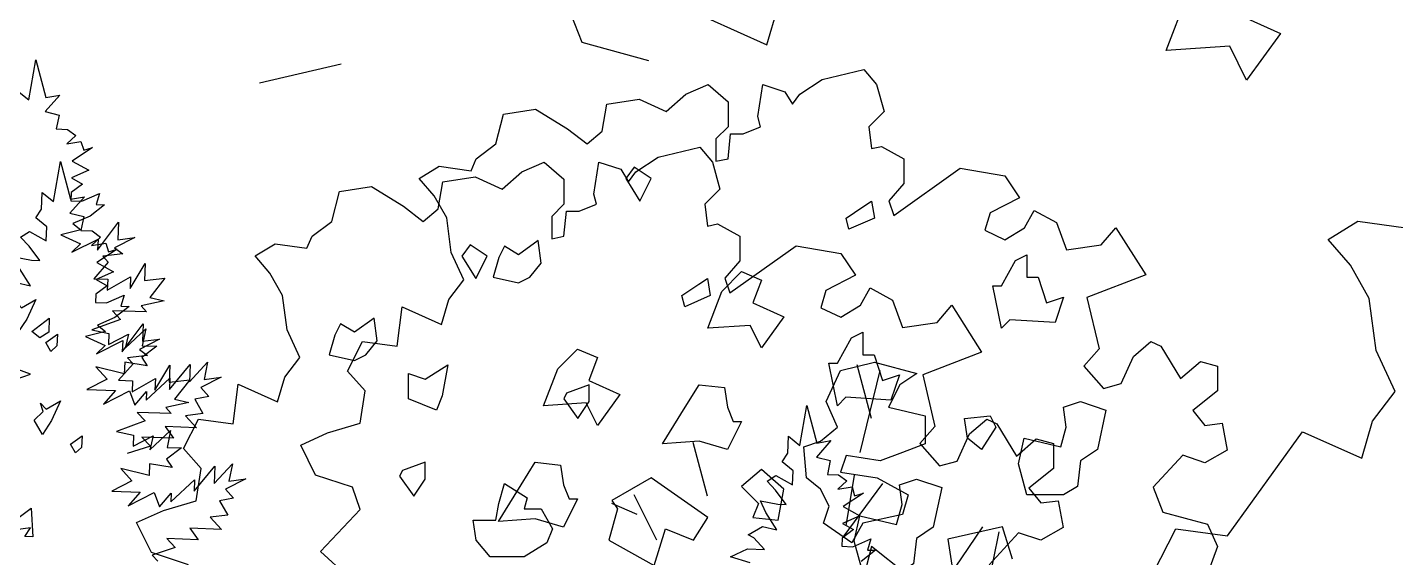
# Model space of a CAD drawing. Header units: inches. Extents: x -11 to 128, y 7 to 56.
# Drawn here: x 28.426 to 29, y 23.031 to 23.254 of the extents above; entities that cross this region are included whole.
import ezdxf

# ---------------------------------------------------------------- set-up
doc = ezdxf.new("R2010")
doc.units = ezdxf.units.IN
doc.header["$MEASUREMENT"] = 0
doc.layers.add('CAY', color=94, linetype='Continuous')
doc.layers.add('CAY-3', color=61, linetype='Continuous')
picture_1 = doc.add_image_def('image1.jpg', size_in_pixel=(1680, 1093))

# ---------------------------------------------------------------- blocks, each defined once
blk = doc.blocks.new('A$C76451831')
at = {"layer": 'CAY'}
for p, q in [((2471.8, 2031.9), (2478.5, 2069.3)), ((2478.5, 2069.3), (2487.7, 2034.1)), ((2460.6, 2024.6), (2461.2, 2040.4)), ((2461.2, 2040.4), (2471.8, 2031.9)), ((2500.9, 2036.3), (2487.3, 2020.9)), ((2487.7, 2034.1), (2500.9, 2036.3)), ((2455.4, 2016.6), (2460.6, 2024.6)), ((2487.3, 2020.9), (2500.3, 2017.8)), ((2465.5, 2008.1), (2455.4, 2016.6)), ((2465, 1995), (2465.5, 2008.1)), ((2500.3, 2017.8), (2497.6, 2004.7)), ((2441.2, 1998.5), (2449.5, 2003.7)), ((2449, 1990.1), (2441.2, 1998.5)), ((2449.5, 2003.7), (2465, 1995)), ((2497.6, 2004.7), (2508, 2004.3)), ((2515.9, 1998.6), (2507.5, 1990.8)), ((2508, 2004.3), (2515.9, 1998.6)), ((2459, 1976.6), (2449, 1990.1)), ((2507.5, 1990.8), (2520.7, 1993)), ((2531.4, 1987.2), (2512.4, 1974.7)), ((2520.7, 1993), (2523.1, 1984.8)), ((2523.1, 1984.8), (2531.4, 1987.2)), ((2435.1, 1980.1), (2451.3, 1976.8)), ((2440.1, 1969.1), (2435.1, 1980.1)), ((2451.3, 1976.8), (2459, 1976.6)), ((2512.4, 1974.7), (2527.9, 1966)), ((2450.4, 1952.9), (2440.1, 1969.1)), ((2527.9, 1966), (2511.8, 1958.9)), ((2511.8, 1958.9), (2522, 1953.1)), ((2423.5, 1948.4), (2437, 1956)), ((2428.9, 1945.4), (2423.5, 1948.4)), ((2438.9, 1934.7), (2428.9, 1945.4)), ((2437, 1956), (2450.4, 1952.9)), ((2511.3, 1945.3), (2511.1, 1937.6)), ((2522, 1953.1), (2511.3, 1945.3)), ((2521.5, 1937.2), (2538.1, 1944.4)), ((2538.1, 1944.4), (2535, 1934)), ((2407, 1927.6), (2423.1, 1935.2)), ((2423.1, 1935.2), (2438.9, 1934.7)), ((2511.1, 1937.6), (2521.5, 1937.2)), ((2542.7, 1933.8), (2529.2, 1923.4)), ((2535, 1934), (2542.7, 1933.8)), ((2425.3, 1922), (2407, 1927.6)), ((1943.9, 1358.2), (1957.5, 1323.4)), ((2130.6, 1320.8), (2140.7, 1355.6)), ((2075.2, 1345.6), (2130.6, 1320.8)), ((1957.5, 1323.4), (2020, 1306.3)), ((5943, 1269.4), (5949.7, 1306.8)), ((5949.7, 1306.8), (5958.9, 1271.5)), ((1732.8, 1302.8), (1656.2, 1285.1)), ((5932.4, 1277.9), (5943, 1269.4)), ((5972.1, 1273.8), (5958.5, 1258.4)), ((5958.9, 1271.5), (5972.1, 1273.8)), ((5958.5, 1258.4), (5971.5, 1255.2)), ((5971.5, 1255.2), (5968.8, 1242.2)), ((5968.8, 1242.2), (5979.2, 1241.8)), ((5979.2, 1241.8), (5987.1, 1236.1)), ((5987.1, 1236.1), (5978.7, 1228.2)), ((5978.7, 1228.2), (5991.9, 1230.5)), ((5991.9, 1230.5), (5994.4, 1222.3)), ((6002.6, 1224.7), (5983.6, 1212.2)), ((5994.4, 1222.3), (6002.6, 1224.7)), ((5999.1, 1203.5), (5983, 1196.4)), ((5983.6, 1212.2), (5999.1, 1203.5)), ((5993.3, 1190.6), (5982.6, 1182.8)), ((5983, 1196.4), (5993.3, 1190.6)), ((5982.6, 1182.8), (5982.3, 1175.1)), ((5992.7, 1174.7), (6009.3, 1181.8)), ((6009.3, 1181.8), (6006.2, 1171.5)), ((5982.3, 1175.1), (5992.7, 1174.7)), ((6013.9, 1171.3), (6000.4, 1160.8)), ((6006.2, 1171.5), (6013.9, 1171.3)), ((6000.4, 1160.8), (5984.3, 1153.7)), ((5984.3, 1153.7), (5991.8, 1148)), ((6007.4, 1128.9), (6026.9, 1154.9)), ((6026.9, 1154.9), (6026.3, 1138.6)), ((5991.8, 1148), (5973, 1143.2)), ((5973, 1143.2), (5991.3, 1134.9)), ((5983.3, 1127), (6007.8, 1139.3)), ((6007.8, 1139.3), (6007.4, 1128.9)), ((6042.3, 1140.8), (6023.3, 1131)), ((6026.3, 1138.6), (6042.3, 1140.8)), ((5991.3, 1134.9), (5983.3, 1127)), ((6023.3, 1131), (6030.9, 1125.3)), ((6017.4, 1117.6), (6003.8, 1102.2)), ((6030.9, 1125.3), (6012.2, 1123.3)), ((6012.2, 1123.3), (6017.4, 1117.6)), ((6037.9, 1092.9), (6051.8, 1116.4)), ((6051.8, 1116.4), (6051.3, 1100.6)), ((6003.8, 1102.2), (6016.9, 1101.8)), ((6016.5, 1091.4), (6038.3, 1103.8)), ((6016.9, 1101.8), (6016.5, 1091.4)), ((6038.3, 1103.8), (6037.9, 1092.9)), ((6051.3, 1100.6), (6070.4, 1102.6)), ((6070.4, 1102.6), (6056.2, 1084.5)), ((6069.6, 1081.4), (6048.2, 1076.7)), ((6048.2, 1076.7), (6053, 1071.1)), ((6056.2, 1084.5), (6069.6, 1081.4)), ((6028.7, 1064.2), (6002.1, 1054.3)), ((6053, 1071.1), (6021.3, 1072.2)), ((6021.3, 1072.2), (6028.7, 1064.2)), ((6002.1, 1054.3), (6017.8, 1051)), ((6017.8, 1051), (6017.5, 1040.6)), ((6017.5, 1040.6), (6036.4, 1050.3)), ((6033.2, 1037.3), (6052.4, 1055.2)), ((6036.4, 1050.3), (6033.2, 1037.3)), ((6052.4, 1055.2), (6049.1, 1039.5)), ((6062.7, 1039), (6048.8, 1028.6)), ((6049.1, 1039.5), (6062.7, 1039)), ((6032.8, 1024.2), (6032.4, 1013.3)), ((6053.9, 1020.7), (6032.8, 1024.2)), ((6048.8, 1028.6), (6053.9, 1020.7)), ((6093.3, 1005.7), (6110.2, 1024.2)), ((6110.2, 1024.2), (6107, 1008)), ((2228.3, 971.5), (2215.1, 1021.6)), ((2217.8, 939.8), (2236.3, 1016.3)), ((6005.9, 1019.7), (6016.3, 1008.4)), ((6032.4, 1013.3), (6005.9, 1019.7)), ((6074.5, 998.7), (6093.9, 1022)), ((6093.9, 1022), (6093.3, 1005.7)), ((6016.3, 1008.4), (5997.4, 998.7)), ((5997.4, 998.7), (6024.1, 997.7)), ((6024.1, 997.7), (6012.8, 985)), ((6052.8, 988.6), (6074.8, 1009.1)), ((6074.8, 1009.1), (6074.5, 998.7)), ((6122.9, 1010.1), (6104, 1000.4)), ((6104, 1000.4), (6111.4, 992)), ((6107, 1008), (6122.9, 1010.1)), ((6012.8, 985), (6037.3, 997.3)), ((6037.3, 997.3), (6042.2, 983.9)), ((6042.2, 983.9), (6053.1, 996.7)), ((6053.1, 996.7), (6052.8, 988.6)), ((6111.4, 992), (6098.2, 989.7)), ((6098.2, 989.7), (6105.9, 976.3)), ((6105.9, 976.3), (6089.5, 974.1)), ((6089.5, 974.1), (6099.9, 962.9)), ((6070.5, 963.9), (6078.3, 953.2)), ((6099.9, 962.9), (6070.5, 963.9)), ((6078.3, 953.2), (6048.9, 954.2)), ((6048.9, 954.2), (6056.8, 945.8)), ((6056.8, 945.8), (6035.2, 938.9)), ((2201.9, 860.6), (2238.9, 910.7)), ((2204.6, 871.1), (2212.5, 918.7)), ((2027.8, 857.9), (2006.6, 900.2)), ((2009.3, 881.7), (1985.5, 892.2)), ((2281, 794.5), (2332.5, 870.4)), ((2326.2, 761), (2347.8, 865.6)), ((2491.6, 827), (2512.8, 868.3)), ((2512.8, 868.3), (2561.2, 861.8))]:
    blk.add_line(p, q, dxfattribs=at)
for points in [[(2523.5, 1367), (2551.2, 1394.7), (2578.9, 1382.8), (2567, 1351.1), (2610.6, 1331.3), (2578.9, 1287.8), (2563.1, 1319.5), (2503.7, 1315.5)], [(2022.5, 1195.9), (2006.6, 1206.4), (1998.7, 1195.9), (2011.9, 1174.8)], [(2220.4, 1169.5), (2228.3, 1174.8), (2231, 1158.9), (2207.2, 1148.4), (2204.6, 1158.9)], [(1919.5, 1116.7), (1916.9, 1137.8), (1898.4, 1124.6), (1885.2, 1132.5), (1880, 1122), (1874.7, 1103.5), (1898.4, 1098.2), (1909, 1103.5)], [(2362.9, 1119.3), (2373.5, 1124.6), (2373.5, 1103.5), (2384.1, 1103.5), (2392, 1079.7), (2407.8, 1085), (2399.9, 1061.2), (2357.7, 1063.9), (2349.7, 1055.9), (2341.8, 1095.6), (2349.7, 1095.6)], [(2088.5, 1090.3), (2106.9, 1108.8), (2125.4, 1100.8), (2117.5, 1079.7), (2146.5, 1066.5), (2125.4, 1037.5), (2114.9, 1058.6), (2075.3, 1055.9)], [(5925, 1065.1), (5933.4, 1073), (5931, 1080.8), (5936.2, 1075.1), (5949.6, 1082.8), (5941.3, 1064.5), (5932.7, 1051.7)], [(1443.6, 1052.7), (1459.9, 1065.3), (1459.5, 1052.2), (1451.1, 1047)], [(2209.9, 855.3), (2183.5, 873.8), (2188.8, 889.6), (2180.8, 905.5), (2167.6, 916), (2165, 945.1), (2180.8, 950.3), (2196.7, 963.5), (2186.1, 987.3), (2199.3, 1016.3), (2231, 1024.3), (2270.6, 1013.7), (2254.7, 1003.1), (2244.2, 982), (2278.5, 974.1), (2278.5, 947.7), (2257.4, 939.8), (2236.3, 931.9), (2204.6, 937.1), (2199.3, 921.3), (2233.6, 916), (2262.7, 900.2), (2257.4, 881.7), (2220.4, 873.8)], [(1795.5, 989.9), (1795.5, 1013.7), (1811.3, 1008.4), (1832.5, 1021.6), (1827.2, 992.6), (1821.9, 979.4)], [(1943.3, 995.2), (1940.7, 989.9), (1953.9, 971.5), (1964.4, 987.3), (1964.4, 1003.1)], [(2054.1, 982), (2067.3, 1003.1), (2091.1, 1000.5), (2093.7, 982), (2099, 968.8), (2106.9, 968.8), (2093.7, 942.4), (2067.3, 950.3), (2033, 947.7)], [(1445.7, 970.1), (1454.1, 978), (1451.7, 985.8), (1456.9, 980.2), (1470.4, 987.9), (1462, 969.6), (1453.4, 956.7)], [(2365.6, 929.2), (2370.9, 953), (2405.2, 945.1), (2410.4, 963.5), (2407.8, 982), (2423.6, 987.3), (2447.4, 979.4), (2439.5, 942.4), (2423.6, 931.9), (2421, 908.1), (2407.8, 900.2), (2373.5, 900.2)], [(2318.1, 953), (2315.4, 971.5), (2339.2, 974.1), (2344.5, 963.5), (2331.3, 942.4)], [(2141.2, 876.4), (2146.5, 905.5), (2125.4, 923.9), (2106.9, 908.1), (2122.8, 892.2), (2117.5, 879)], [(1903.7, 887), (1919.5, 887), (1930.1, 868.5), (1924.8, 855.3), (1903.7, 842.1), (1872, 842.1), (1858.8, 857.9), (1856.2, 876.4), (1877.3, 876.4), (1880, 892.2), (1885.2, 910.7), (1906.4, 897.5)], [(2062.1, 857.9), (2075.3, 879), (2022.5, 916), (1985.5, 894.9), (1990.8, 887), (1982.9, 857.9), (2025.1, 834.2), (2035.7, 868.5)], [(1444.6, 860.9), (1436.9, 861.2), (1442.2, 869.2), (1426.3, 867), (1404.8, 862.3), (1405.2, 873.2), (1416.4, 883.2), (1429.3, 877.3), (1442.8, 887.7)]]:
    blk.add_lwpolyline(points, close=True, dxfattribs=at)
for points in [[(1738.5, 824), (1713.4, 847.2), (1750.3, 886.5), (1743.2, 907.3), (1708.6, 918.7), (1694.9, 946.6), (1720, 958), (1750.3, 967.1), (1755, 997.4), (1738.5, 1015.9), (1752.7, 1043.4), (1784.9, 1039.1), (1789.6, 1076), (1826.6, 1059.5), (1833.2, 1082.7), (1847.4, 1101.2), (1835.6, 1126.7), (1831.3, 1159), (1819.5, 1179.8), (1805.7, 1196), (1824.2, 1207.4), (1854.1, 1203), (1858.8, 1214.4), (1877.3, 1228.2), (1884.3, 1256.1), (1914.2, 1260.8), (1944.1, 1242.4), (1962.6, 1228.2), (1976.7, 1240), (1981, 1265.2), (2011.3, 1269.9), (2036.5, 1258.5), (2054.9, 1274.6), (2075.8, 1283.7), (2094.3, 1267.5), (2094.3, 1244.3), (2082.9, 1232.9), (2082.9, 1212.1), (2094.3, 1214.4), (2096.6, 1237.6), (2108.4, 1237.6), (2124.5, 1244.3), (2122.2, 1253.8), (2126.9, 1283.7), (2147.3, 1277), (2154.4, 1265.2), (2161.5, 1274.6), (2182.3, 1288.4), (2221.2, 1297.8), (2233, 1283.7), (2240.1, 1258.5), (2225.9, 1244.3), (2228.3, 1223.9), (2237.7, 1225.8), (2258.6, 1214.4), (2258.6, 1191.2), (2244.4, 1175.1), (2249.1, 1161.4), (2311.2, 1205.4), (2352.9, 1198.3), (2366.7, 1177.9), (2339.1, 1163.7), (2334.4, 1147.6), (2352.9, 1138.5), (2371.4, 1149.9), (2380.4, 1166.1), (2401.2, 1154.7), (2410.7, 1129.1), (2442.9, 1133.8), (2456.7, 1149.9), (2484.6, 1105.9), (2429.6, 1084.7), (2441, 1036.7), (2426.8, 1020.6), (2445.3, 999.7), (2461.8, 1004.1), (2473.2, 1029.6), (2489.3, 1043.4), (2498.7, 1039.1), (2517.2, 1008.8), (2535.7, 1024.9), (2551.8, 1020.6), (2551.8, 997.4), (2528.6, 978.9), (2540, 965.1), (2556.1, 967.1), (2560.8, 941.9), (2540, 930.1), (2519.2, 937.2), (2491.7, 907.3), (2500.7, 884.1), (2542.4, 872.7), (2551.8, 851.9), (2542.4, 826.3)], [(2360, 840.1), (2350.9, 870.4), (2299.8, 858.6), (2304.6, 826.3)], [(2260.5, 826.3), (2228.3, 851.9), (2221.2, 824)], [(1420.7, 1005.5), (1442.2, 1012.9), (1418.5, 1021.8)], [(1428.9, 1098.6), (1442.4, 1095.4), (1432.1, 1111.6)], [(1427, 1122.6), (1443.2, 1119.4), (1450.9, 1119.1), (1441, 1132.6), (1433.1, 1141), (1441.4, 1146.2), (1457, 1137.5), (1457.5, 1150.6), (1447.3, 1159.1), (1452.6, 1167.1), (1453.1, 1182.9), (1463.7, 1174.4), (1470.5, 1211.8), (1479.7, 1176.6), (1492.9, 1178.8), (1479.2, 1163.4), (1492.2, 1160.3), (1489.5, 1147.2), (1499.9, 1146.8), (1507.9, 1141.1), (1499.4, 1133.3), (1512.7, 1135.5), (1515.1, 1127.3), (1523.3, 1129.7), (1504.3, 1117.2), (1519.9, 1108.5), (1503.8, 1101.4), (1514, 1095.6), (1503.3, 1087.8), (1503, 1080.1), (1513.4, 1079.7), (1530, 1086.9), (1526.9, 1076.5), (1534.6, 1076.3), (1521.1, 1065.9), (1505, 1058.7), (1512.5, 1053), (1493.8, 1048.2), (1512, 1039.9), (1504.1, 1032), (1528.5, 1044.3), (1528.1, 1033.9), (1547.6, 1060), (1547.1, 1043.7), (1563, 1045.8), (1544.1, 1036.1), (1551.6, 1030.3), (1532.9, 1028.3), (1538.2, 1022.7), (1524.5, 1007.3), (1537.6, 1006.8), (1537.3, 996.4), (1559, 1008.8), (1558.6, 997.9), (1572.6, 1021.5), (1572, 1005.6), (1591.1, 1007.7), (1576.9, 989.6), (1590.4, 986.4), (1568.9, 981.7), (1573.7, 976.1), (1542, 977.2), (1549.5, 969.2), (1522.8, 959.3), (1538.6, 956), (1538.2, 945.6), (1557.1, 955.4), (1554, 942.3), (1573.2, 960.2), (1569.9, 944.5), (1583.5, 944), (1569.5, 933.6), (1574.7, 925.7), (1553.5, 929.2), (1553.1, 918.3), (1526.6, 924.7), (1537.1, 913.4), (1518.2, 903.7), (1544.9, 902.7), (1533.5, 890), (1558, 902.3), (1563, 889), (1573.8, 901.7), (1573.5, 893.6), (1595.6, 914.1), (1595.2, 903.7), (1614.6, 927.1), (1614, 910.8), (1631, 929.2), (1627.7, 913), (1643.6, 915.2), (1624.7, 905.4), (1632.1, 897), (1618.9, 894.7), (1626.6, 881.3), (1610.2, 879.2), (1620.7, 867.9), (1591.3, 868.9), (1599.1, 858.2), (1569.6, 859.3), (1577.5, 850.8), (1556, 843.9), (1561.2, 838.3)], [(5963.8, 1034.3), (5959.1, 1042.6), (5969.8, 1050.4), (5969.4, 1039.5), (5963.8, 1034.3)], [(1484.5, 939.3), (1479.8, 947.6), (1490.5, 955.4), (1490.1, 944.5), (1484.5, 939.3)]]:
    blk.add_lwpolyline(points, dxfattribs=at)
at = {"layer": 'CAY-3'}
for p, q in [((2655.3, 1139), (2683, 1156.1)), ((2683, 1156.1), (2727.8, 1149.6)), ((2676, 1114.8), (2655.3, 1139)), ((2693.6, 1083.6), (2676, 1114.8)), ((2700.1, 1035.2), (2693.6, 1083.6)), ((2717.8, 996.9), (2700.1, 1035.2)), ((2696.6, 969.1), (2717.8, 996.9)), ((2686.6, 934.3), (2696.6, 969.1)), ((2561.2, 861.8), (2631.1, 959.1)), ((2631.1, 959.1), (2686.6, 934.3)), ((6577.4, 899), (6564.2, 949.2))]:
    blk.add_line(p, q, dxfattribs=at)
blk.add_lwpolyline([(6092.3, 834.9), (6057.7, 846.3), (6043.9, 874.2), (6069.1, 885.6), (6099.4, 894.6), (6104.1, 924.9), (6087.6, 943.4), (6101.7, 970.9), (6134, 966.6), (6138.7, 1003.6), (6175.6, 987), (6182.3, 1010.2), (6196.5, 1028.7), (6184.7, 1054.3), (6180.3, 1086.5), (6168.5, 1107.4), (6154.8, 1123.5), (6173.3, 1134.9), (6203.1, 1130.6), (6207.9, 1142), (6226.3, 1155.7), (6233.4, 1183.7), (6263.3, 1188.4), (6293.2, 1169.9), (6311.6, 1155.7), (6325.8, 1167.5), (6330.1, 1192.7), (6360.4, 1197.4), (6385.5, 1186), (6404, 1202.1), (6424.8, 1211.2), (6443.3, 1195.1), (6443.3, 1171.9), (6431.9, 1160.5), (6431.9, 1139.6), (6443.3, 1142), (6445.7, 1165.2), (6457.5, 1165.2), (6473.6, 1171.9), (6471.2, 1181.3), (6475.9, 1211.2), (6496.4, 1204.5), (6503.5, 1192.7), (6510.5, 1202.1), (6531.4, 1215.9), (6570.3, 1225.3), (6582.1, 1211.2), (6589.1, 1186), (6575, 1171.9), (6577.4, 1151.4), (6586.8, 1153.4), (6607.6, 1142), (6607.6, 1118.8), (6593.5, 1102.7), (6598.2, 1088.9), (6660.3, 1132.9), (6702, 1125.9), (6715.7, 1105.4), (6688.2, 1091.2), (6683.5, 1075.1), (6702, 1066.1), (6720.4, 1077.5), (6729.5, 1093.6), (6750.3, 1082.2), (6759.7, 1056.6), (6792, 1061.4), (6805.7, 1077.5), (6833.6, 1033.4), (6778.6, 1012.2), (6790, 964.2), (6775.9, 948.1), (6794.3, 927.3), (6810.8, 931.6), (6822.2, 957.2), (6838.4, 970.9), (6847.8, 966.6), (6866.3, 936.3), (6884.7, 952.4), (6900.9, 948.1), (6900.9, 924.9), (6877.7, 906.4), (6889.1, 892.7), (6905.2, 894.6), (6909.9, 869.5), (6889.1, 857.7), (6868.2, 864.7), (6840.7, 834.9)], dxfattribs=at)
for points in [[(6371.5, 1123.4), (6355.7, 1134), (6347.8, 1123.4), (6361, 1102.3)], [(6569.5, 1097), (6577.4, 1102.3), (6580, 1086.5), (6556.3, 1075.9), (6553.6, 1086.5)], [(6268.6, 1044.2), (6266, 1065.3), (6247.5, 1052.1), (6234.3, 1060.1), (6229, 1049.5), (6223.7, 1031), (6247.5, 1025.7), (6258, 1031)], [(6712, 1046.9), (6722.6, 1052.1), (6722.6, 1031), (6733.1, 1031), (6741, 1007.2), (6756.9, 1012.5), (6748.9, 988.8), (6706.7, 991.4), (6698.8, 983.5), (6690.9, 1023.1), (6698.8, 1023.1)], [(6437.5, 1017.8), (6456, 1036.3), (6474.5, 1028.4), (6466.5, 1007.2), (6495.6, 994), (6474.5, 965), (6463.9, 986.1), (6424.3, 983.5)], [(6292.4, 922.8), (6289.7, 917.5), (6302.9, 899), (6313.5, 914.8), (6313.5, 930.7)], [(6403.2, 909.6), (6416.4, 930.7), (6440.2, 928), (6442.8, 909.6), (6448.1, 896.4), (6456, 896.4), (6442.8, 870), (6416.4, 877.9), (6382.1, 875.2)], [(6714.6, 856.8), (6719.9, 880.5), (6754.2, 872.6), (6759.5, 891.1), (6756.9, 909.6), (6772.7, 914.8), (6796.5, 906.9), (6788.5, 870), (6772.7, 859.4), (6770.1, 835.6), (6756.9, 827.7), (6722.6, 827.7)]]:
    blk.add_lwpolyline(points, close=True, dxfattribs=at)

msp = doc.modelspace()

# ---------------------------------------------------------------- block references
at = {"layer": 'CAY', "xscale": 0.0004489089019145984, "yscale": 0.0004489089019145984, "zscale": 0.0004489089019145984}
for p in [(25.7583, 22.65341), (27.77946, 22.65341), (27.64007, 22.16613)]:
    msp.add_blockref('A$C76451831', p, dxfattribs=at)

# ---------------------------------------------------------------- pictures from other files: only their frames are drawn
image = msp.add_image(picture_1, insert=(12.49661, 7.37723), size_in_units=(74.4025, 48.40591))
image.dxf.flags = 6

doc.saveas('drawing.dxf')
